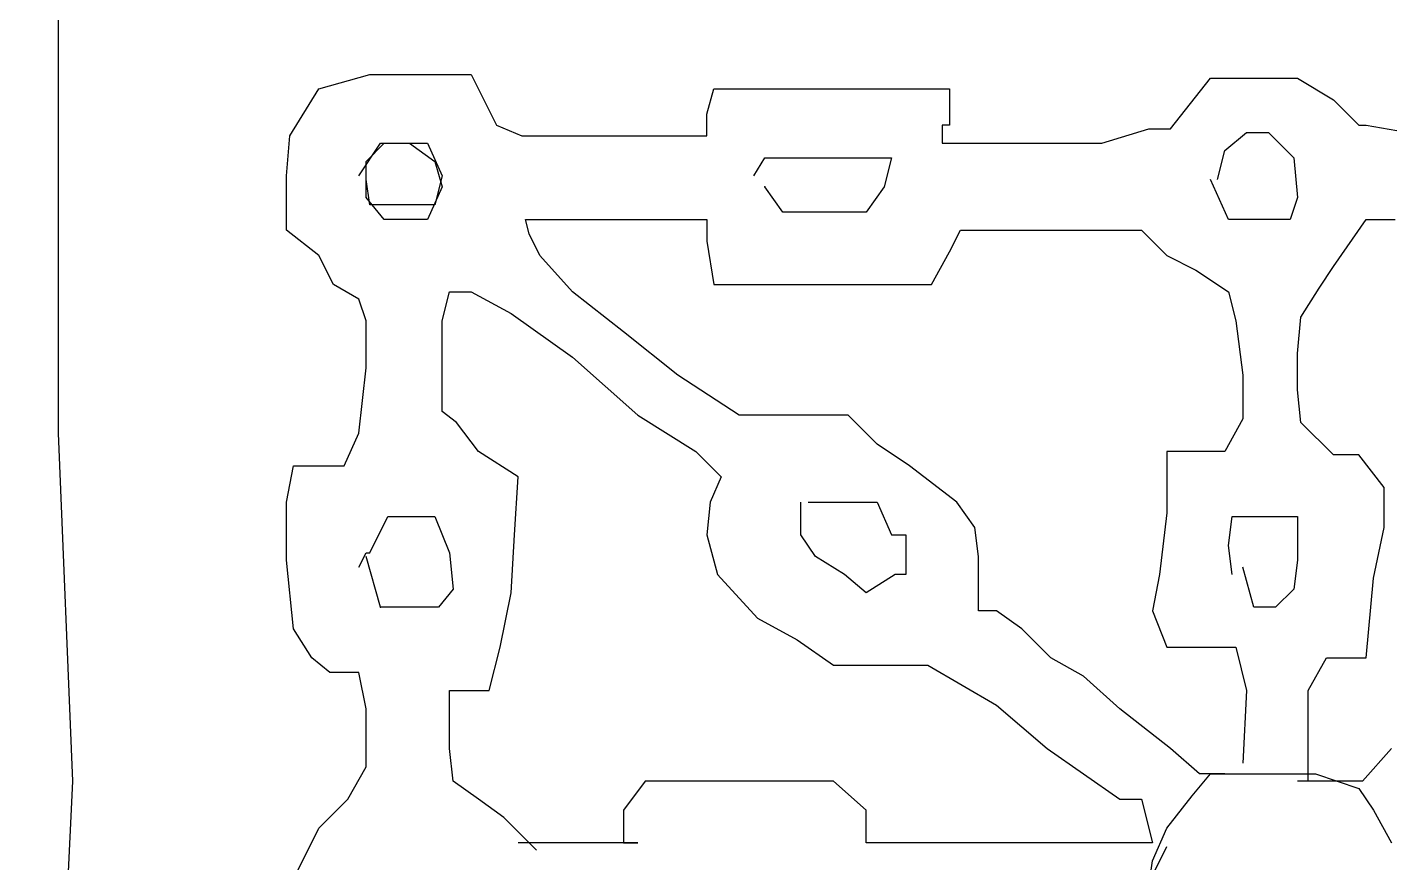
# Model space of a CAD drawing. Extents: x 731854 to 732444, y 4380981 to 4382008.
# Drawn here: x 731892.015 to 731895.775, y 4381845.205 to 4381847.51 of the extents above; entities that cross this region are included whole.
import ezdxf

# ---------------------------------------------------------------- set-up
doc = ezdxf.new("R2010")
doc.units = 0
doc.layers.get('0').update_dxf_attribs({"linetype": 'CONTINUOUS'})

msp = doc.modelspace()

# ---------------------------------------------------------------- linework, layer by layer
at = {"color": 0, "linetype": 'CONTINUOUS'}
for p, q in [((731892.1, 4381847.97), (731892.1, 4381847.32)), ((731892.1, 4381847.97), (731892.1, 4381847.32)), ((731892.82, 4381847.34), (731892.96, 4381847.38)), ((731892.82, 4381847.34), (731892.96, 4381847.38)), ((731892.96, 4381847.38), (731893.09, 4381847.38)), ((731892.96, 4381847.38), (731893.09, 4381847.38)), ((731893.09, 4381847.38), (731893.24, 4381847.38)), ((731893.09, 4381847.38), (731893.24, 4381847.38)), ((731893.24, 4381847.38), (731893.31, 4381847.24)), ((731893.24, 4381847.38), (731893.31, 4381847.24)), ((731892.74, 4381847.21), (731892.82, 4381847.34)), ((731892.74, 4381847.21), (731892.82, 4381847.34)), ((731893.89, 4381847.27), (731893.91, 4381847.34)), ((731893.89, 4381847.27), (731893.91, 4381847.34)), ((731893.91, 4381847.34), (731893.98, 4381847.34)), ((731893.91, 4381847.34), (731893.98, 4381847.34)), ((731893.98, 4381847.34), (731894.14, 4381847.34)), ((731893.98, 4381847.34), (731894.14, 4381847.34)), ((731894.14, 4381847.34), (731894.27, 4381847.34)), ((731894.14, 4381847.34), (731894.27, 4381847.34)), ((731894.27, 4381847.34), (731894.4, 4381847.34)), ((731894.27, 4381847.34), (731894.4, 4381847.34)), ((731894.4, 4381847.34), (731894.5, 4381847.34)), ((731894.4, 4381847.34), (731894.5, 4381847.34)), ((731894.5, 4381847.34), (731894.56, 4381847.34)), ((731894.5, 4381847.34), (731894.56, 4381847.34)), ((731894.56, 4381847.34), (731894.56, 4381847.24)), ((731894.56, 4381847.34), (731894.56, 4381847.24)), ((731895.17, 4381847.23), (731895.28, 4381847.37)), ((731895.17, 4381847.23), (731895.28, 4381847.37)), ((731895.28, 4381847.37), (731895.4, 4381847.37)), ((731895.28, 4381847.37), (731895.4, 4381847.37)), ((731895.4, 4381847.37), (731895.52, 4381847.37)), ((731895.4, 4381847.37), (731895.52, 4381847.37)), ((731895.52, 4381847.37), (731895.62, 4381847.31)), ((731895.52, 4381847.37), (731895.62, 4381847.31)), ((731892.1, 4381847.32), (731892.1, 4381846.39)), ((731892.1, 4381847.32), (731892.1, 4381846.39)), ((731895.62, 4381847.31), (731895.69, 4381847.24)), ((731895.62, 4381847.31), (731895.69, 4381847.24)), ((731893.89, 4381847.21), (731893.89, 4381847.27)), ((731893.89, 4381847.21), (731893.89, 4381847.27)), ((731893.31, 4381847.24), (731893.38, 4381847.21)), ((731893.31, 4381847.24), (731893.38, 4381847.21)), ((731894.56, 4381847.24), (731894.54, 4381847.24)), ((731894.54, 4381847.24), (731894.54, 4381847.19)), ((731894.56, 4381847.24), (731894.54, 4381847.24)), ((731894.54, 4381847.24), (731894.54, 4381847.19)), ((731894.98, 4381847.19), (731895.11, 4381847.23)), ((731894.98, 4381847.19), (731895.11, 4381847.23)), ((731895.11, 4381847.23), (731895.17, 4381847.23)), ((731895.11, 4381847.23), (731895.17, 4381847.23)), ((731895.69, 4381847.24), (731895.71, 4381847.24)), ((731895.69, 4381847.24), (731895.71, 4381847.24)), ((731895.71, 4381847.24), (731895.88, 4381847.21)), ((731895.71, 4381847.24), (731895.88, 4381847.21)), ((731892.73, 4381847.1), (731892.74, 4381847.21)), ((731892.73, 4381847.1), (731892.74, 4381847.21)), ((731892.93, 4381847.1), (731892.99, 4381847.19)), ((731892.93, 4381847.1), (731892.99, 4381847.19)), ((731892.95, 4381847.14), (731893, 4381847.19)), ((731892.95, 4381847.14), (731893, 4381847.19)), ((731892.99, 4381847.19), (731893.04, 4381847.19)), ((731892.99, 4381847.19), (731893.04, 4381847.19)), ((731893, 4381847.19), (731893.07, 4381847.19)), ((731893, 4381847.19), (731893.07, 4381847.19)), ((731893.04, 4381847.19), (731893.12, 4381847.19)), ((731893.04, 4381847.19), (731893.12, 4381847.19)), ((731893.07, 4381847.19), (731893.14, 4381847.14)), ((731893.07, 4381847.19), (731893.14, 4381847.14)), ((731893.12, 4381847.19), (731893.16, 4381847.1)), ((731893.12, 4381847.19), (731893.16, 4381847.1)), ((731893.38, 4381847.21), (731893.5, 4381847.21)), ((731893.38, 4381847.21), (731893.5, 4381847.21)), ((731893.5, 4381847.21), (731893.64, 4381847.21)), ((731893.5, 4381847.21), (731893.64, 4381847.21)), ((731893.64, 4381847.21), (731893.8, 4381847.21)), ((731893.64, 4381847.21), (731893.8, 4381847.21)), ((731893.8, 4381847.21), (731893.89, 4381847.21)), ((731893.8, 4381847.21), (731893.89, 4381847.21)), ((731894.54, 4381847.19), (731894.69, 4381847.19)), ((731894.54, 4381847.19), (731894.69, 4381847.19)), ((731894.69, 4381847.19), (731894.87, 4381847.19)), ((731894.69, 4381847.19), (731894.87, 4381847.19)), ((731894.87, 4381847.19), (731894.98, 4381847.19)), ((731894.87, 4381847.19), (731894.98, 4381847.19)), ((731895.32, 4381847.17), (731895.38, 4381847.22)), ((731895.32, 4381847.17), (731895.38, 4381847.22)), ((731895.38, 4381847.22), (731895.44, 4381847.22)), ((731895.38, 4381847.22), (731895.44, 4381847.22)), ((731895.44, 4381847.22), (731895.51, 4381847.15)), ((731895.44, 4381847.22), (731895.51, 4381847.15)), ((731894.02, 4381847.1), (731894.05, 4381847.15)), ((731894.02, 4381847.1), (731894.05, 4381847.15)), ((731894.05, 4381847.15), (731894.11, 4381847.15)), ((731894.05, 4381847.15), (731894.11, 4381847.15)), ((731894.11, 4381847.15), (731894.21, 4381847.15)), ((731894.11, 4381847.15), (731894.21, 4381847.15)), ((731894.21, 4381847.15), (731894.34, 4381847.15)), ((731894.21, 4381847.15), (731894.34, 4381847.15)), ((731894.34, 4381847.15), (731894.4, 4381847.15)), ((731894.34, 4381847.15), (731894.4, 4381847.15)), ((731894.4, 4381847.15), (731894.38, 4381847.07)), ((731894.4, 4381847.15), (731894.38, 4381847.07)), ((731895.3, 4381847.09), (731895.32, 4381847.17)), ((731895.3, 4381847.09), (731895.32, 4381847.17)), ((731895.51, 4381847.15), (731895.52, 4381847.04)), ((731895.51, 4381847.15), (731895.52, 4381847.04)), ((731892.95, 4381847.04), (731892.95, 4381847.14)), ((731892.95, 4381847.09), (731892.95, 4381847.14)), ((731892.95, 4381847.04), (731892.95, 4381847.14)), ((731892.95, 4381847.09), (731892.95, 4381847.14)), ((731893.14, 4381847.14), (731893.16, 4381847.07)), ((731893.14, 4381847.14), (731893.16, 4381847.07)), ((731892.73, 4381846.95), (731892.73, 4381847.1)), ((731892.73, 4381846.95), (731892.73, 4381847.1)), ((731892.96, 4381847.02), (731892.95, 4381847.09)), ((731892.96, 4381847.02), (731892.95, 4381847.09)), ((731893.16, 4381847.1), (731893.14, 4381847.02)), ((731893.16, 4381847.1), (731893.14, 4381847.02)), ((731895.33, 4381846.98), (731895.28, 4381847.09)), ((731895.33, 4381846.98), (731895.28, 4381847.09)), ((731893, 4381846.98), (731892.95, 4381847.04)), ((731893, 4381846.98), (731892.95, 4381847.04)), ((731893.16, 4381847.07), (731893.12, 4381846.98)), ((731893.16, 4381847.07), (731893.12, 4381846.98)), ((731894.1, 4381847), (731894.05, 4381847.07)), ((731894.1, 4381847), (731894.05, 4381847.07)), ((731894.38, 4381847.07), (731894.33, 4381847)), ((731894.38, 4381847.07), (731894.33, 4381847)), ((731895.52, 4381847.04), (731895.5, 4381846.98)), ((731895.52, 4381847.04), (731895.5, 4381846.98)), ((731893, 4381847.02), (731892.96, 4381847.02)), ((731893, 4381847.02), (731892.96, 4381847.02)), ((731893.04, 4381847.02), (731893, 4381847.02)), ((731893.04, 4381847.02), (731893, 4381847.02)), ((731893.1, 4381847.02), (731893.04, 4381847.02)), ((731893.1, 4381847.02), (731893.04, 4381847.02)), ((731893.14, 4381847.02), (731893.1, 4381847.02)), ((731893.14, 4381847.02), (731893.1, 4381847.02)), ((731894.13, 4381847), (731894.1, 4381847)), ((731894.13, 4381847), (731894.1, 4381847)), ((731894.23, 4381847), (731894.13, 4381847)), ((731894.23, 4381847), (731894.13, 4381847)), ((731894.33, 4381847), (731894.23, 4381847)), ((731894.33, 4381847), (731894.23, 4381847)), ((731893.05, 4381846.98), (731893, 4381846.98)), ((731893.05, 4381846.98), (731893, 4381846.98)), ((731893.12, 4381846.98), (731893.05, 4381846.98)), ((731893.12, 4381846.98), (731893.05, 4381846.98)), ((731893.4, 4381846.94), (731893.39, 4381846.98)), ((731893.39, 4381846.98), (731893.54, 4381846.98)), ((731893.4, 4381846.94), (731893.39, 4381846.98)), ((731893.39, 4381846.98), (731893.54, 4381846.98)), ((731893.54, 4381846.98), (731893.72, 4381846.98)), ((731893.54, 4381846.98), (731893.72, 4381846.98)), ((731893.72, 4381846.98), (731893.84, 4381846.98)), ((731893.72, 4381846.98), (731893.84, 4381846.98)), ((731893.84, 4381846.98), (731893.89, 4381846.98)), ((731893.84, 4381846.98), (731893.89, 4381846.98)), ((731893.89, 4381846.98), (731893.89, 4381846.92)), ((731893.89, 4381846.98), (731893.89, 4381846.92)), ((731895.35, 4381846.98), (731895.33, 4381846.98)), ((731895.35, 4381846.98), (731895.33, 4381846.98)), ((731895.43, 4381846.98), (731895.35, 4381846.98)), ((731895.43, 4381846.98), (731895.35, 4381846.98)), ((731895.5, 4381846.98), (731895.43, 4381846.98)), ((731895.5, 4381846.98), (731895.43, 4381846.98)), ((731895.62, 4381846.85), (731895.71, 4381846.98)), ((731895.62, 4381846.85), (731895.71, 4381846.98)), ((731895.71, 4381846.98), (731895.79, 4381846.98)), ((731895.71, 4381846.98), (731895.79, 4381846.98)), ((731892.82, 4381846.88), (731892.73, 4381846.95)), ((731892.82, 4381846.88), (731892.73, 4381846.95)), ((731893.43, 4381846.88), (731893.4, 4381846.94)), ((731893.43, 4381846.88), (731893.4, 4381846.94)), ((731894.56, 4381846.89), (731894.59, 4381846.95)), ((731894.56, 4381846.89), (731894.59, 4381846.95)), ((731894.59, 4381846.95), (731894.72, 4381846.95)), ((731894.59, 4381846.95), (731894.72, 4381846.95)), ((731894.72, 4381846.95), (731894.88, 4381846.95)), ((731894.72, 4381846.95), (731894.88, 4381846.95)), ((731894.88, 4381846.95), (731895, 4381846.95)), ((731894.88, 4381846.95), (731895, 4381846.95)), ((731895, 4381846.95), (731895.09, 4381846.95)), ((731895, 4381846.95), (731895.09, 4381846.95)), ((731895.09, 4381846.95), (731895.16, 4381846.88)), ((731895.09, 4381846.95), (731895.16, 4381846.88)), ((731893.89, 4381846.92), (731893.91, 4381846.8)), ((731893.89, 4381846.92), (731893.91, 4381846.8)), ((731894.51, 4381846.8), (731894.56, 4381846.89)), ((731894.51, 4381846.8), (731894.56, 4381846.89)), ((731892.86, 4381846.8), (731892.82, 4381846.88)), ((731892.86, 4381846.8), (731892.82, 4381846.88)), ((731893.52, 4381846.78), (731893.43, 4381846.88)), ((731893.52, 4381846.78), (731893.43, 4381846.88)), ((731895.16, 4381846.88), (731895.24, 4381846.84)), ((731895.16, 4381846.88), (731895.24, 4381846.84)), ((731895.58, 4381846.79), (731895.62, 4381846.85)), ((731895.58, 4381846.79), (731895.62, 4381846.85)), ((731895.24, 4381846.84), (731895.33, 4381846.78)), ((731895.24, 4381846.84), (731895.33, 4381846.78)), ((731892.93, 4381846.76), (731892.86, 4381846.8)), ((731892.93, 4381846.76), (731892.86, 4381846.8)), ((731893.16, 4381846.7), (731893.18, 4381846.78)), ((731893.16, 4381846.7), (731893.18, 4381846.78)), ((731893.18, 4381846.78), (731893.24, 4381846.78)), ((731893.18, 4381846.78), (731893.24, 4381846.78)), ((731893.24, 4381846.78), (731893.35, 4381846.72)), ((731893.24, 4381846.78), (731893.35, 4381846.72)), ((731893.66, 4381846.67), (731893.52, 4381846.78)), ((731893.66, 4381846.67), (731893.52, 4381846.78)), ((731893.91, 4381846.8), (731894, 4381846.8)), ((731893.91, 4381846.8), (731894, 4381846.8)), ((731894, 4381846.8), (731894.21, 4381846.8)), ((731894, 4381846.8), (731894.21, 4381846.8)), ((731894.21, 4381846.8), (731894.31, 4381846.8)), ((731894.21, 4381846.8), (731894.31, 4381846.8)), ((731894.31, 4381846.8), (731894.44, 4381846.8)), ((731894.31, 4381846.8), (731894.44, 4381846.8)), ((731894.44, 4381846.8), (731894.51, 4381846.8)), ((731894.44, 4381846.8), (731894.51, 4381846.8)), ((731895.33, 4381846.78), (731895.35, 4381846.7)), ((731895.33, 4381846.78), (731895.35, 4381846.7)), ((731895.53, 4381846.71), (731895.58, 4381846.79)), ((731895.53, 4381846.71), (731895.58, 4381846.79)), ((731892.95, 4381846.7), (731892.93, 4381846.76)), ((731892.95, 4381846.7), (731892.93, 4381846.76)), ((731892.95, 4381846.57), (731892.95, 4381846.7)), ((731892.95, 4381846.57), (731892.95, 4381846.7)), ((731893.16, 4381846.57), (731893.16, 4381846.7)), ((731893.16, 4381846.57), (731893.16, 4381846.7)), ((731893.35, 4381846.72), (731893.52, 4381846.6)), ((731893.35, 4381846.72), (731893.52, 4381846.6)), ((731895.35, 4381846.7), (731895.37, 4381846.55)), ((731895.35, 4381846.7), (731895.37, 4381846.55)), ((731895.52, 4381846.61), (731895.53, 4381846.71)), ((731895.52, 4381846.61), (731895.53, 4381846.71)), ((731893.81, 4381846.55), (731893.66, 4381846.67)), ((731893.81, 4381846.55), (731893.66, 4381846.67)), ((731893.52, 4381846.6), (731893.7, 4381846.44)), ((731893.52, 4381846.6), (731893.7, 4381846.44)), ((731895.52, 4381846.51), (731895.52, 4381846.61)), ((731895.52, 4381846.51), (731895.52, 4381846.61)), ((731892.93, 4381846.39), (731892.95, 4381846.57)), ((731892.93, 4381846.39), (731892.95, 4381846.57)), ((731893.16, 4381846.45), (731893.16, 4381846.57)), ((731893.16, 4381846.45), (731893.16, 4381846.57)), ((731893.98, 4381846.44), (731893.81, 4381846.55)), ((731893.98, 4381846.44), (731893.81, 4381846.55)), ((731895.37, 4381846.55), (731895.37, 4381846.43)), ((731895.37, 4381846.55), (731895.37, 4381846.43)), ((731895.53, 4381846.42), (731895.52, 4381846.51)), ((731895.53, 4381846.42), (731895.52, 4381846.51)), ((731893.2, 4381846.42), (731893.16, 4381846.45)), ((731893.2, 4381846.42), (731893.16, 4381846.45)), ((731893.7, 4381846.44), (731893.86, 4381846.34)), ((731893.7, 4381846.44), (731893.86, 4381846.34)), ((731894.05, 4381846.44), (731893.98, 4381846.44)), ((731894.05, 4381846.44), (731893.98, 4381846.44)), ((731894.11, 4381846.44), (731894.05, 4381846.44)), ((731894.11, 4381846.44), (731894.05, 4381846.44)), ((731894.2, 4381846.44), (731894.11, 4381846.44)), ((731894.2, 4381846.44), (731894.11, 4381846.44)), ((731894.28, 4381846.44), (731894.2, 4381846.44)), ((731894.28, 4381846.44), (731894.2, 4381846.44)), ((731894.36, 4381846.36), (731894.28, 4381846.44)), ((731894.36, 4381846.36), (731894.28, 4381846.44)), ((731893.26, 4381846.34), (731893.2, 4381846.42)), ((731893.26, 4381846.34), (731893.2, 4381846.42)), ((731895.37, 4381846.43), (731895.32, 4381846.34)), ((731895.37, 4381846.43), (731895.32, 4381846.34)), ((731895.62, 4381846.33), (731895.53, 4381846.42)), ((731895.62, 4381846.33), (731895.53, 4381846.42)), ((731892.1, 4381846.39), (731892.14, 4381845.43)), ((731892.1, 4381846.39), (731892.14, 4381845.43)), ((731892.89, 4381846.3), (731892.93, 4381846.39)), ((731892.89, 4381846.3), (731892.93, 4381846.39)), ((731894.45, 4381846.3), (731894.36, 4381846.36)), ((731894.45, 4381846.3), (731894.36, 4381846.36)), ((731893.37, 4381846.27), (731893.26, 4381846.34)), ((731893.37, 4381846.27), (731893.26, 4381846.34)), ((731893.86, 4381846.34), (731893.93, 4381846.27)), ((731893.86, 4381846.34), (731893.93, 4381846.27)), ((731895.24, 4381846.34), (731895.16, 4381846.34)), ((731895.16, 4381846.34), (731895.16, 4381846.17)), ((731895.24, 4381846.34), (731895.16, 4381846.34)), ((731895.16, 4381846.34), (731895.16, 4381846.17)), ((731895.32, 4381846.34), (731895.24, 4381846.34)), ((731895.32, 4381846.34), (731895.24, 4381846.34)), ((731895.69, 4381846.33), (731895.62, 4381846.33)), ((731895.69, 4381846.33), (731895.62, 4381846.33)), ((731895.76, 4381846.24), (731895.69, 4381846.33)), ((731895.76, 4381846.24), (731895.69, 4381846.33)), ((731892.73, 4381846.2), (731892.75, 4381846.3)), ((731892.73, 4381846.2), (731892.75, 4381846.3)), ((731892.75, 4381846.3), (731892.82, 4381846.3)), ((731892.75, 4381846.3), (731892.82, 4381846.3)), ((731892.82, 4381846.3), (731892.89, 4381846.3)), ((731892.82, 4381846.3), (731892.89, 4381846.3)), ((731894.58, 4381846.2), (731894.45, 4381846.3)), ((731894.58, 4381846.2), (731894.45, 4381846.3)), ((731893.36, 4381846.11), (731893.37, 4381846.27)), ((731893.36, 4381846.11), (731893.37, 4381846.27)), ((731893.93, 4381846.27), (731893.9, 4381846.2)), ((731893.93, 4381846.27), (731893.9, 4381846.2)), ((731895.76, 4381846.13), (731895.76, 4381846.24)), ((731895.76, 4381846.13), (731895.76, 4381846.24)), ((731892.73, 4381846.04), (731892.73, 4381846.2)), ((731892.73, 4381846.04), (731892.73, 4381846.2)), ((731893.9, 4381846.2), (731893.89, 4381846.11)), ((731893.9, 4381846.2), (731893.89, 4381846.11)), ((731894.15, 4381846.11), (731894.15, 4381846.2)), ((731894.15, 4381846.11), (731894.15, 4381846.2)), ((731894.17, 4381846.2), (731894.19, 4381846.2)), ((731894.17, 4381846.2), (731894.19, 4381846.2)), ((731894.19, 4381846.2), (731894.25, 4381846.2)), ((731894.19, 4381846.2), (731894.25, 4381846.2)), ((731894.25, 4381846.2), (731894.36, 4381846.2)), ((731894.25, 4381846.2), (731894.36, 4381846.2)), ((731894.36, 4381846.2), (731894.4, 4381846.11)), ((731894.36, 4381846.2), (731894.4, 4381846.11)), ((731894.63, 4381846.13), (731894.58, 4381846.2)), ((731894.63, 4381846.13), (731894.58, 4381846.2)), ((731892.96, 4381846.06), (731893.01, 4381846.16)), ((731892.96, 4381846.06), (731893.01, 4381846.16)), ((731893.01, 4381846.16), (731893.1, 4381846.16)), ((731893.01, 4381846.16), (731893.1, 4381846.16)), ((731893.1, 4381846.16), (731893.14, 4381846.16)), ((731893.1, 4381846.16), (731893.14, 4381846.16)), ((731893.14, 4381846.16), (731893.18, 4381846.06)), ((731893.14, 4381846.16), (731893.18, 4381846.06)), ((731895.16, 4381846.17), (731895.14, 4381846)), ((731895.16, 4381846.17), (731895.14, 4381846)), ((731895.33, 4381846.08), (731895.34, 4381846.16)), ((731895.33, 4381846.08), (731895.34, 4381846.16)), ((731895.34, 4381846.16), (731895.38, 4381846.16)), ((731895.34, 4381846.16), (731895.38, 4381846.16)), ((731895.38, 4381846.16), (731895.43, 4381846.16)), ((731895.38, 4381846.16), (731895.43, 4381846.16)), ((731895.43, 4381846.16), (731895.49, 4381846.16)), ((731895.43, 4381846.16), (731895.49, 4381846.16)), ((731895.49, 4381846.16), (731895.52, 4381846.16)), ((731895.49, 4381846.16), (731895.52, 4381846.16)), ((731895.52, 4381846.16), (731895.52, 4381846.04)), ((731895.52, 4381846.16), (731895.52, 4381846.04)), ((731893.35, 4381845.95), (731893.36, 4381846.11)), ((731893.35, 4381845.95), (731893.36, 4381846.11)), ((731893.89, 4381846.11), (731893.92, 4381846)), ((731893.89, 4381846.11), (731893.92, 4381846)), ((731894.19, 4381846.05), (731894.15, 4381846.11)), ((731894.19, 4381846.05), (731894.15, 4381846.11)), ((731894.4, 4381846.11), (731894.44, 4381846.11)), ((731894.4, 4381846.11), (731894.44, 4381846.11)), ((731894.44, 4381846.11), (731894.44, 4381846)), ((731894.44, 4381846.11), (731894.44, 4381846)), ((731894.64, 4381846.05), (731894.63, 4381846.13)), ((731894.64, 4381846.05), (731894.63, 4381846.13)), ((731895.73, 4381845.99), (731895.76, 4381846.13)), ((731895.73, 4381845.99), (731895.76, 4381846.13)), ((731892.93, 4381846.02), (731892.95, 4381846.06)), ((731892.93, 4381846.02), (731892.95, 4381846.06)), ((731892.95, 4381846.06), (731892.96, 4381846.06)), ((731892.95, 4381846.06), (731892.96, 4381846.06)), ((731893.18, 4381846.06), (731893.19, 4381845.96)), ((731893.18, 4381846.06), (731893.19, 4381845.96)), ((731895.34, 4381846), (731895.33, 4381846.08)), ((731895.34, 4381846), (731895.33, 4381846.08)), ((731892.75, 4381845.85), (731892.73, 4381846.04)), ((731892.75, 4381845.85), (731892.73, 4381846.04)), ((731892.99, 4381845.91), (731892.95, 4381846.05)), ((731892.99, 4381845.91), (731892.95, 4381846.05)), ((731894.27, 4381846), (731894.19, 4381846.05)), ((731894.27, 4381846), (731894.19, 4381846.05)), ((731894.64, 4381845.9), (731894.64, 4381846.05)), ((731894.64, 4381845.9), (731894.64, 4381846.05)), ((731895.52, 4381846.04), (731895.51, 4381845.96)), ((731895.52, 4381846.04), (731895.51, 4381845.96)), ((731893.92, 4381846), (731894.03, 4381845.88)), ((731893.92, 4381846), (731894.03, 4381845.88)), ((731894.33, 4381845.95), (731894.27, 4381846)), ((731894.33, 4381845.95), (731894.27, 4381846)), ((731894.41, 4381846), (731894.33, 4381845.95)), ((731894.41, 4381846), (731894.33, 4381845.95)), ((731894.44, 4381846), (731894.41, 4381846)), ((731894.44, 4381846), (731894.41, 4381846)), ((731895.14, 4381846), (731895.12, 4381845.9)), ((731895.14, 4381846), (731895.12, 4381845.9)), ((731895.4, 4381845.91), (731895.37, 4381846.02)), ((731895.4, 4381845.91), (731895.37, 4381846.02)), ((731895.71, 4381845.77), (731895.73, 4381845.99)), ((731895.71, 4381845.77), (731895.73, 4381845.99)), ((731893.19, 4381845.96), (731893.15, 4381845.91)), ((731893.19, 4381845.96), (731893.15, 4381845.91)), ((731893.32, 4381845.8), (731893.35, 4381845.95)), ((731893.32, 4381845.8), (731893.35, 4381845.95)), ((731895.51, 4381845.96), (731895.46, 4381845.91)), ((731895.51, 4381845.96), (731895.46, 4381845.91)), ((731893.03, 4381845.91), (731892.99, 4381845.91)), ((731893.03, 4381845.91), (731892.99, 4381845.91)), ((731893.1, 4381845.91), (731893.03, 4381845.91)), ((731893.1, 4381845.91), (731893.03, 4381845.91)), ((731893.15, 4381845.91), (731893.1, 4381845.91)), ((731893.15, 4381845.91), (731893.1, 4381845.91)), ((731895.46, 4381845.91), (731895.4, 4381845.91)), ((731895.46, 4381845.91), (731895.4, 4381845.91)), ((731894.03, 4381845.88), (731894.14, 4381845.82)), ((731894.03, 4381845.88), (731894.14, 4381845.82)), ((731894.69, 4381845.9), (731894.64, 4381845.9)), ((731894.69, 4381845.9), (731894.64, 4381845.9)), ((731894.76, 4381845.85), (731894.69, 4381845.9)), ((731894.76, 4381845.85), (731894.69, 4381845.9)), ((731895.12, 4381845.9), (731895.16, 4381845.8)), ((731895.12, 4381845.9), (731895.16, 4381845.8)), ((731892.8, 4381845.77), (731892.75, 4381845.85)), ((731892.8, 4381845.77), (731892.75, 4381845.85)), ((731894.84, 4381845.77), (731894.76, 4381845.85)), ((731894.84, 4381845.77), (731894.76, 4381845.85)), ((731893.29, 4381845.68), (731893.32, 4381845.8)), ((731893.29, 4381845.68), (731893.32, 4381845.8)), ((731894.14, 4381845.82), (731894.24, 4381845.75)), ((731894.14, 4381845.82), (731894.24, 4381845.75)), ((731895.16, 4381845.8), (731895.23, 4381845.8)), ((731895.16, 4381845.8), (731895.23, 4381845.8)), ((731895.23, 4381845.8), (731895.3, 4381845.8)), ((731895.23, 4381845.8), (731895.3, 4381845.8)), ((731895.3, 4381845.8), (731895.35, 4381845.8)), ((731895.3, 4381845.8), (731895.35, 4381845.8)), ((731895.35, 4381845.8), (731895.38, 4381845.68)), ((731895.35, 4381845.8), (731895.38, 4381845.68)), ((731892.85, 4381845.73), (731892.8, 4381845.77)), ((731892.85, 4381845.73), (731892.8, 4381845.77)), ((731894.93, 4381845.72), (731894.84, 4381845.77)), ((731894.93, 4381845.72), (731894.84, 4381845.77)), ((731895.55, 4381845.68), (731895.6, 4381845.77)), ((731895.55, 4381845.68), (731895.6, 4381845.77)), ((731895.6, 4381845.77), (731895.62, 4381845.77)), ((731895.6, 4381845.77), (731895.62, 4381845.77)), ((731895.62, 4381845.77), (731895.71, 4381845.77)), ((731895.62, 4381845.77), (731895.71, 4381845.77)), ((731892.93, 4381845.73), (731892.85, 4381845.73)), ((731892.93, 4381845.73), (731892.85, 4381845.73)), ((731892.95, 4381845.63), (731892.93, 4381845.73)), ((731892.95, 4381845.63), (731892.93, 4381845.73)), ((731894.24, 4381845.75), (731894.33, 4381845.75)), ((731894.24, 4381845.75), (731894.33, 4381845.75)), ((731894.33, 4381845.75), (731894.41, 4381845.75)), ((731894.33, 4381845.75), (731894.41, 4381845.75)), ((731894.41, 4381845.75), (731894.45, 4381845.75)), ((731894.41, 4381845.75), (731894.45, 4381845.75)), ((731894.45, 4381845.75), (731894.5, 4381845.75)), ((731894.45, 4381845.75), (731894.5, 4381845.75)), ((731894.5, 4381845.75), (731894.69, 4381845.64)), ((731894.5, 4381845.75), (731894.69, 4381845.64)), ((731895.03, 4381845.63), (731894.93, 4381845.72)), ((731895.03, 4381845.63), (731894.93, 4381845.72)), ((731893.18, 4381845.64), (731893.18, 4381845.68)), ((731893.18, 4381845.68), (731893.29, 4381845.68)), ((731893.18, 4381845.64), (731893.18, 4381845.68)), ((731893.18, 4381845.68), (731893.29, 4381845.68)), ((731895.38, 4381845.68), (731895.37, 4381845.48)), ((731895.38, 4381845.68), (731895.37, 4381845.48)), ((731895.55, 4381845.6), (731895.55, 4381845.68)), ((731895.55, 4381845.6), (731895.55, 4381845.68)), ((731892.95, 4381845.47), (731892.95, 4381845.63)), ((731892.95, 4381845.47), (731892.95, 4381845.63)), ((731893.18, 4381845.57), (731893.18, 4381845.64)), ((731893.18, 4381845.57), (731893.18, 4381845.64)), ((731894.69, 4381845.64), (731894.83, 4381845.52)), ((731894.69, 4381845.64), (731894.83, 4381845.52)), ((731895.17, 4381845.52), (731895.03, 4381845.63)), ((731895.17, 4381845.52), (731895.03, 4381845.63)), ((731893.18, 4381845.52), (731893.18, 4381845.57)), ((731893.18, 4381845.52), (731893.18, 4381845.57)), ((731895.55, 4381845.52), (731895.55, 4381845.6)), ((731895.55, 4381845.52), (731895.55, 4381845.6)), ((731893.19, 4381845.43), (731893.18, 4381845.52)), ((731893.19, 4381845.43), (731893.18, 4381845.52)), ((731894.83, 4381845.52), (731894.93, 4381845.45)), ((731894.83, 4381845.52), (731894.93, 4381845.45)), ((731895.25, 4381845.45), (731895.17, 4381845.52)), ((731895.25, 4381845.45), (731895.17, 4381845.52)), ((731895.55, 4381845.43), (731895.55, 4381845.52)), ((731895.55, 4381845.43), (731895.55, 4381845.52)), ((731895.78, 4381845.52), (731895.7, 4381845.43)), ((731895.78, 4381845.52), (731895.7, 4381845.43)), ((731892.9, 4381845.38), (731892.95, 4381845.47)), ((731892.9, 4381845.38), (731892.95, 4381845.47)), ((731892.14, 4381845.43), (731892.12, 4381845.01)), ((731892.14, 4381845.43), (731892.12, 4381845.01)), ((731893.26, 4381845.38), (731893.19, 4381845.43)), ((731893.26, 4381845.38), (731893.19, 4381845.43)), ((731893.72, 4381845.43), (731893.66, 4381845.35)), ((731893.72, 4381845.43), (731893.66, 4381845.35)), ((731893.8, 4381845.43), (731893.72, 4381845.43)), ((731893.8, 4381845.43), (731893.72, 4381845.43)), ((731893.93, 4381845.43), (731893.8, 4381845.43)), ((731893.93, 4381845.43), (731893.8, 4381845.43)), ((731894.08, 4381845.43), (731893.93, 4381845.43)), ((731894.08, 4381845.43), (731893.93, 4381845.43)), ((731894.24, 4381845.43), (731894.08, 4381845.43)), ((731894.24, 4381845.43), (731894.08, 4381845.43)), ((731894.33, 4381845.35), (731894.24, 4381845.43)), ((731894.33, 4381845.35), (731894.24, 4381845.43)), ((731894.93, 4381845.45), (731895.03, 4381845.38)), ((731894.93, 4381845.45), (731895.03, 4381845.38)), ((731895.23, 4381845.39), (731895.28, 4381845.45)), ((731895.23, 4381845.39), (731895.28, 4381845.45)), ((731895.32, 4381845.45), (731895.25, 4381845.45)), ((731895.32, 4381845.45), (731895.25, 4381845.45)), ((731895.28, 4381845.45), (731895.38, 4381845.45)), ((731895.28, 4381845.45), (731895.38, 4381845.45)), ((731895.38, 4381845.45), (731895.47, 4381845.45)), ((731895.38, 4381845.45), (731895.47, 4381845.45)), ((731895.47, 4381845.45), (731895.57, 4381845.45)), ((731895.47, 4381845.45), (731895.57, 4381845.45)), ((731895.6, 4381845.43), (731895.52, 4381845.43)), ((731895.6, 4381845.43), (731895.52, 4381845.43)), ((731895.57, 4381845.45), (731895.69, 4381845.41)), ((731895.57, 4381845.45), (731895.69, 4381845.41)), ((731895.66, 4381845.43), (731895.6, 4381845.43)), ((731895.66, 4381845.43), (731895.6, 4381845.43)), ((731895.7, 4381845.43), (731895.66, 4381845.43)), ((731895.7, 4381845.43), (731895.66, 4381845.43)), ((731895.16, 4381845.3), (731895.23, 4381845.39)), ((731895.16, 4381845.3), (731895.23, 4381845.39)), ((731895.69, 4381845.41), (731895.73, 4381845.35)), ((731895.69, 4381845.41), (731895.73, 4381845.35)), ((731892.82, 4381845.3), (731892.9, 4381845.38)), ((731892.82, 4381845.3), (731892.9, 4381845.38)), ((731893.33, 4381845.33), (731893.26, 4381845.38)), ((731893.33, 4381845.33), (731893.26, 4381845.38)), ((731893.66, 4381845.35), (731893.66, 4381845.26)), ((731893.66, 4381845.35), (731893.66, 4381845.26)), ((731894.33, 4381845.26), (731894.33, 4381845.35)), ((731894.33, 4381845.26), (731894.33, 4381845.35)), ((731895.03, 4381845.38), (731895.09, 4381845.38)), ((731895.03, 4381845.38), (731895.09, 4381845.38)), ((731895.09, 4381845.38), (731895.12, 4381845.26)), ((731895.09, 4381845.38), (731895.12, 4381845.26)), ((731895.73, 4381845.35), (731895.78, 4381845.26)), ((731895.73, 4381845.35), (731895.78, 4381845.26)), ((731893.42, 4381845.24), (731893.33, 4381845.33)), ((731893.42, 4381845.24), (731893.33, 4381845.33)), ((731892.76, 4381845.18), (731892.82, 4381845.3)), ((731892.76, 4381845.18), (731892.82, 4381845.3)), ((731895.12, 4381845.21), (731895.16, 4381845.3)), ((731895.12, 4381845.21), (731895.16, 4381845.3)), ((731893.41, 4381845.26), (731893.37, 4381845.26)), ((731893.41, 4381845.26), (731893.37, 4381845.26)), ((731893.46, 4381845.26), (731893.41, 4381845.26)), ((731893.46, 4381845.26), (731893.41, 4381845.26)), ((731893.57, 4381845.26), (731893.46, 4381845.26)), ((731893.57, 4381845.26), (731893.46, 4381845.26)), ((731893.7, 4381845.26), (731893.57, 4381845.26)), ((731893.7, 4381845.26), (731893.57, 4381845.26)), ((731893.66, 4381845.26), (731893.7, 4381845.26)), ((731893.66, 4381845.26), (731893.7, 4381845.26)), ((731894.45, 4381845.26), (731894.33, 4381845.26)), ((731894.45, 4381845.26), (731894.33, 4381845.26)), ((731894.61, 4381845.26), (731894.45, 4381845.26)), ((731894.61, 4381845.26), (731894.45, 4381845.26)), ((731894.79, 4381845.26), (731894.61, 4381845.26)), ((731894.79, 4381845.26), (731894.61, 4381845.26)), ((731894.98, 4381845.26), (731894.79, 4381845.26)), ((731894.98, 4381845.26), (731894.79, 4381845.26)), ((731895.08, 4381845.26), (731894.98, 4381845.26)), ((731895.08, 4381845.26), (731894.98, 4381845.26)), ((731895.12, 4381845.26), (731895.08, 4381845.26)), ((731895.12, 4381845.26), (731895.08, 4381845.26)), ((731895.12, 4381845.17), (731895.16, 4381845.25)), ((731895.12, 4381845.17), (731895.16, 4381845.25)), ((731895.11, 4381845.14), (731895.12, 4381845.21)), ((731895.11, 4381845.14), (731895.12, 4381845.21))]:
    msp.add_line(p, q, dxfattribs=at)
for p in [(731892.95, 4381847.04), (731892.95, 4381847.04), (731894.05, 4381847.07), (731894.05, 4381847.07), (731892.99, 4381845.91), (731892.99, 4381845.91)]:
    msp.add_point(p, dxfattribs=at)

# ---------------------------------------------------------------- meshes
mesh = msp.add_polyface(dxfattribs=at)
corners = [(732162.5, 4380981), (731854.5, 4382007.5), (732444, 4380981), (732444, 4382007.5), (731854.5, 4380981)]
mesh.append_faces([[corners[k] for k in face] for face in [(0, 1, 4), (1, 0, 2, 3)]], dxfattribs={"vtx0": -1, "color": 0})
mesh = msp.add_polyface(dxfattribs=at)
corners = [(732145.58, 4381821), (732145.58, 4382001.5), (731864.5, 4382001.5), (731864.5, 4381821)]
mesh.append_faces([[corners[k] for k in face] for face in [(0, 1, 2, 3)]], dxfattribs={"color": 0})

doc.saveas('drawing.dxf')
